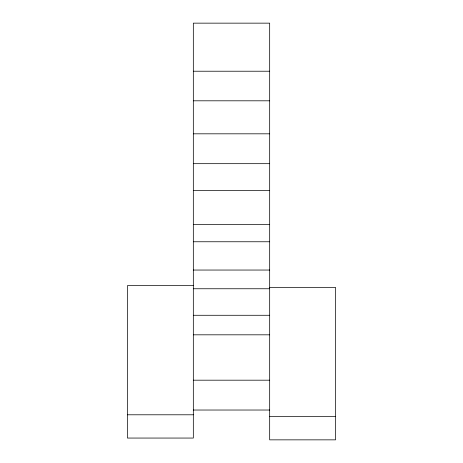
<?xml version="1.0" encoding="UTF-8"?>
<svg xmlns="http://www.w3.org/2000/svg" width="463" height="463" viewBox="0 0 463 463"><rect width="100%" height="100%" fill="white"/><g stroke="black" fill="none" stroke-linecap="round" stroke-linejoin="round"><path stroke-width="0.69" d="M193.326 71.221L269.674 71.221M193.326 100.807L269.674 100.807M193.326 133.819L269.674 133.819M193.326 163.676L269.674 163.676M193.326 190.467L269.674 190.467M193.326 224.584L269.674 224.584M193.326 241.761L269.674 241.761M193.326 270.045L269.674 270.045M193.326 285.619L127.447 285.619L127.447 438.056L193.326 438.056L193.326 23.15L269.674 23.15L269.674 439.85L335.553 439.85L335.553 287.407L269.674 287.407M193.326 288.756L269.674 288.756M193.326 315.28L269.674 315.28M193.326 334.818L269.674 334.818M193.326 380.187L269.674 380.187M193.326 410.027L269.674 410.027M127.447 414.79L193.326 414.79M269.674 416.578L335.553 416.578"/></g></svg>
